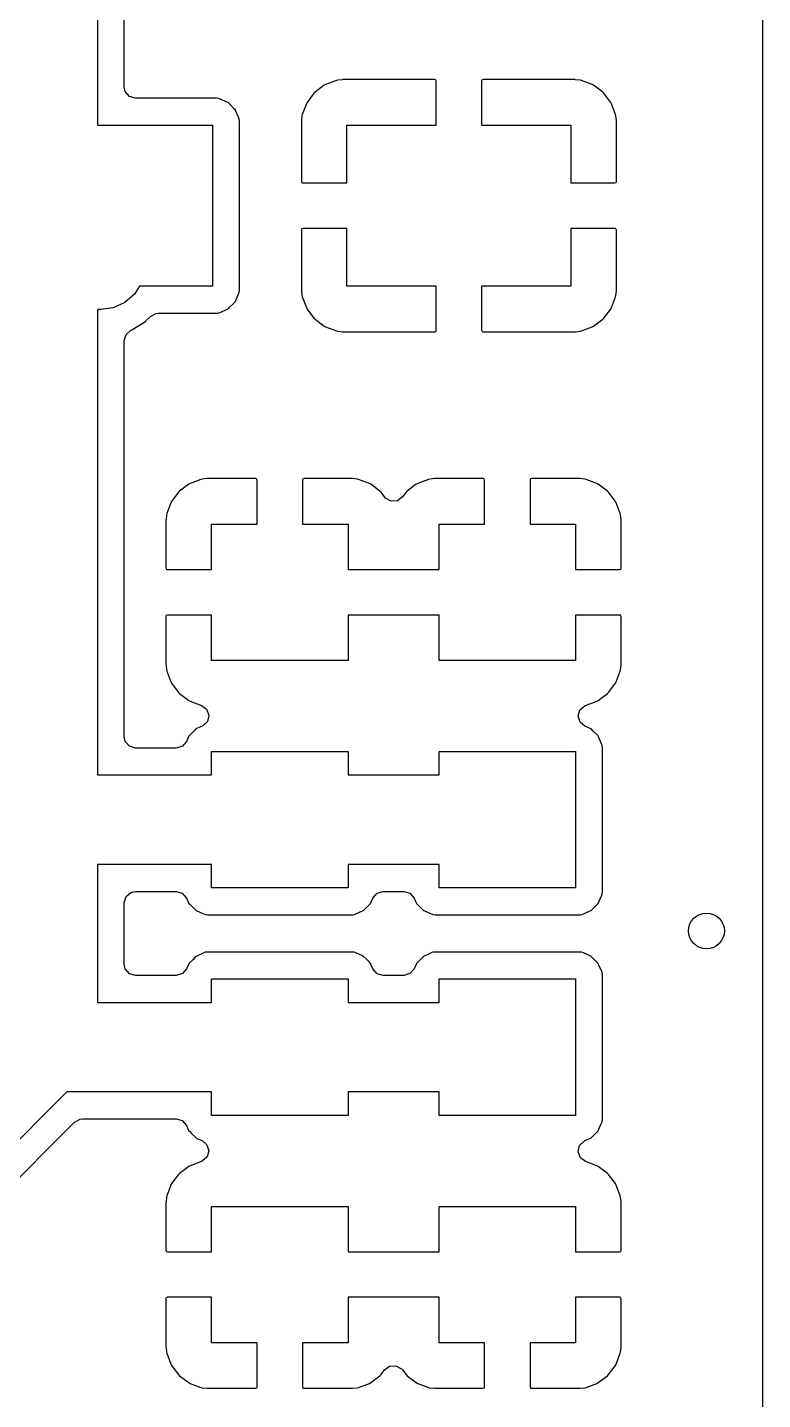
# Model space of a CAD drawing. Extents: x 3.82 to 6.18, y -5.18 to -3.22.
# Drawn here: x 5.855 to 6.178, y -4.775 to -4.172 of the extents above; entities that cross this region are included whole.
import ezdxf

# ---------------------------------------------------------------- set-up
doc = ezdxf.new("R2010")
doc.units = 0
doc.header["$MEASUREMENT"] = 0
doc.layers.add('BLACK', color=7, linetype='CONTINUOUS')

msp = doc.modelspace()

# ---------------------------------------------------------------- linework, layer by layer
at = {"layer": 'BLACK', "linetype": 'CONTINUOUS'}
for p, q in [((6.17819, -3.22677), (6.17819, -5.17323)), ((5.88583, -4.02087), (5.88583, -4.21457)), ((5.89766, -4.19778), (5.89766, -4.16174)), ((5.89811, -4.19984), (5.89766, -4.19778)), ((5.98554, -4.19706), (5.98152, -4.20007)), ((5.98616, -4.19672), (5.98554, -4.19706)), ((5.9909, -4.19494), (5.98616, -4.19672)), ((5.9915, -4.1948), (5.9909, -4.19494)), ((5.9935, -4.19458), (5.9915, -4.1948)), ((5.99377, -4.19457), (5.9935, -4.19458)), ((6.03421, -4.19457), (5.99377, -4.19457)), ((6.03451, -4.19463), (6.03421, -4.19457)), ((6.03456, -4.19468), (6.03451, -4.19463)), ((6.03474, -4.19528), (6.03456, -4.19468)), ((6.03474, -4.21457), (6.03474, -4.19528)), ((6.05481, -4.1948), (6.05474, -4.1951)), ((6.05474, -4.1951), (6.05474, -4.21457)), ((6.05485, -4.19474), (6.05481, -4.1948)), ((6.05545, -4.19457), (6.05485, -4.19474)), ((6.09571, -4.19457), (6.05545, -4.19457)), ((6.09598, -4.19458), (6.09571, -4.19457)), ((6.09798, -4.1948), (6.09598, -4.19458)), ((6.09858, -4.19494), (6.09798, -4.1948)), ((6.10332, -4.19672), (6.09858, -4.19494)), ((6.10394, -4.19706), (6.10332, -4.19672)), ((6.10796, -4.20007), (6.10394, -4.19706)), ((5.89994, -4.20195), (5.89811, -4.19984)), ((5.90262, -4.20274), (5.89994, -4.20195)), ((5.93823, -4.20274), (5.90262, -4.20274)), ((5.93924, -4.20285), (5.93823, -4.20274)), ((5.93958, -4.203), (5.93924, -4.20285)), ((5.94285, -4.20445), (5.93958, -4.203)), ((5.93958, -4.203), (5.93958, -4.203)), ((5.94327, -4.20464), (5.94285, -4.20445)), ((5.94285, -4.20445), (5.94285, -4.20445)), ((5.94402, -4.20538), (5.94327, -4.20464)), ((5.97768, -4.20519), (5.9759, -4.20994)), ((5.97802, -4.20458), (5.97768, -4.20519)), ((5.98103, -4.20056), (5.97802, -4.20458)), ((5.98152, -4.20007), (5.98103, -4.20056)), ((6.10845, -4.20056), (6.10796, -4.20007)), ((6.11146, -4.20458), (6.10845, -4.20056)), ((6.1118, -4.20519), (6.11146, -4.20458)), ((6.11358, -4.20994), (6.1118, -4.20519)), ((5.94602, -4.20738), (5.94402, -4.20538)), ((5.94639, -4.20775), (5.94602, -4.20738)), ((5.94658, -4.20817), (5.94639, -4.20775)), ((5.94789, -4.21112), (5.94658, -4.20817)), ((5.94818, -4.21178), (5.94789, -4.21112)), ((5.97576, -4.21054), (5.97554, -4.21254)), ((5.9759, -4.20994), (5.97576, -4.21054)), ((6.11372, -4.21054), (6.11358, -4.20994)), ((6.11394, -4.21254), (6.11372, -4.21054)), ((5.88583, -4.21457), (5.93647, -4.21457)), ((5.93647, -4.21457), (5.93647, -4.28543)), ((5.94822, -4.21215), (5.94818, -4.21178)), ((5.94828, -4.21263), (5.94822, -4.21215)), ((5.9483, -4.21281), (5.94828, -4.21263)), ((5.9483, -4.28719), (5.9483, -4.21281)), ((5.97554, -4.21254), (5.97553, -4.21281)), ((5.97553, -4.21281), (5.97553, -4.23929)), ((5.99553, -4.24), (5.99553, -4.21457)), ((5.99553, -4.21457), (6.03474, -4.21457)), ((6.05474, -4.21457), (6.09395, -4.21457)), ((6.09395, -4.21457), (6.09395, -4.24)), ((6.11395, -4.21281), (6.11394, -4.21254)), ((6.11395, -4.23947), (6.11395, -4.21281)), ((5.97553, -4.23929), (5.9757, -4.23989)), ((5.9757, -4.23989), (5.97576, -4.23993)), ((5.97576, -4.23993), (5.97606, -4.24)), ((5.97606, -4.24), (5.99553, -4.24)), ((6.09395, -4.24), (6.11324, -4.24)), ((6.11324, -4.24), (6.11384, -4.23982)), ((6.11384, -4.23982), (6.11389, -4.23977)), ((6.11389, -4.23977), (6.11395, -4.23947)), ((5.97559, -4.26023), (5.97553, -4.26053)), ((5.97553, -4.26053), (5.97553, -4.28719)), ((5.97564, -4.26018), (5.97559, -4.26023)), ((5.97624, -4.26), (5.97564, -4.26018)), ((5.99553, -4.26), (5.97624, -4.26)), ((5.99553, -4.28543), (5.99553, -4.26)), ((6.11342, -4.26), (6.09395, -4.26)), ((6.09395, -4.26), (6.09395, -4.28543)), ((6.11372, -4.26007), (6.11342, -4.26)), ((6.11378, -4.26011), (6.11372, -4.26007)), ((6.11395, -4.26071), (6.11378, -4.26011)), ((6.11395, -4.28719), (6.11395, -4.26071)), ((5.90209, -4.28894), (5.89787, -4.29258)), ((5.90437, -4.28543), (5.90209, -4.28894)), ((5.93647, -4.28543), (5.90437, -4.28543)), ((5.94663, -4.29173), (5.94792, -4.2888)), ((5.94792, -4.2888), (5.94819, -4.2882)), ((5.94819, -4.2882), (5.9483, -4.28719)), ((5.9483, -4.28719), (5.9483, -4.28719)), ((5.97553, -4.28719), (5.97554, -4.28746)), ((5.97554, -4.28746), (5.97576, -4.28946)), ((5.97576, -4.28946), (5.9759, -4.29006)), ((6.03474, -4.28543), (5.99553, -4.28543)), ((6.03474, -4.3049), (6.03474, -4.28543)), ((6.09395, -4.28543), (6.05474, -4.28543)), ((6.05474, -4.28543), (6.05474, -4.30472)), ((6.11358, -4.29006), (6.11372, -4.28946)), ((6.11372, -4.28946), (6.11394, -4.28746)), ((6.11394, -4.28746), (6.11395, -4.28719)), ((5.88615, -4.29569), (5.88583, -4.29601)), ((5.88726, -4.29569), (5.88615, -4.29569)), ((5.89278, -4.29489), (5.88726, -4.29569)), ((5.89787, -4.29258), (5.89278, -4.29489)), ((5.93974, -4.29693), (5.94287, -4.29554)), ((5.94287, -4.29554), (5.94329, -4.29535)), ((5.94329, -4.29535), (5.94396, -4.29468)), ((5.94396, -4.29468), (5.94536, -4.29327)), ((5.94536, -4.29327), (5.9464, -4.29223)), ((5.9464, -4.29223), (5.94663, -4.29173)), ((5.9759, -4.29006), (5.97768, -4.29481)), ((5.97768, -4.29481), (5.97802, -4.29542)), ((5.97802, -4.29542), (5.98103, -4.29944)), ((6.10845, -4.29944), (6.11146, -4.29542)), ((6.11146, -4.29542), (6.1118, -4.29481)), ((6.1118, -4.29481), (6.11358, -4.29006)), ((5.88583, -4.29601), (5.88583, -4.50031)), ((5.90096, -4.3046), (5.90696, -4.30085)), ((5.90696, -4.30085), (5.90716, -4.30066)), ((5.90716, -4.30066), (5.90913, -4.2987)), ((5.90913, -4.2987), (5.91158, -4.29737)), ((5.91158, -4.29737), (5.91262, -4.29726)), ((5.91262, -4.29726), (5.93823, -4.29726)), ((5.93823, -4.29726), (5.93838, -4.29725)), ((5.93838, -4.29725), (5.93878, -4.2972)), ((5.93838, -4.29725), (5.93838, -4.29725)), ((5.93878, -4.2972), (5.93926, -4.29714)), ((5.93926, -4.29714), (5.93974, -4.29693)), ((5.98103, -4.29944), (5.98152, -4.29993)), ((5.98152, -4.29993), (5.98554, -4.30294)), ((6.10394, -4.30294), (6.10796, -4.29993)), ((6.10796, -4.29993), (6.10845, -4.29944)), ((5.89766, -4.30928), (5.89844, -4.30659)), ((5.89844, -4.30659), (5.90047, -4.3048)), ((5.90047, -4.3048), (5.9007, -4.30469)), ((5.9007, -4.30469), (5.90096, -4.3046)), ((5.98554, -4.30294), (5.98616, -4.30328)), ((5.98616, -4.30328), (5.9909, -4.30506)), ((5.9909, -4.30506), (5.9915, -4.3052)), ((5.9915, -4.3052), (5.9935, -4.30542)), ((5.9935, -4.30542), (5.99377, -4.30543)), ((5.99377, -4.30543), (6.03403, -4.30543)), ((6.03403, -4.30543), (6.03463, -4.30526)), ((6.03463, -4.30526), (6.03467, -4.3052)), ((6.03467, -4.3052), (6.03474, -4.3049)), ((6.05474, -4.30472), (6.05492, -4.30532)), ((6.05492, -4.30532), (6.05497, -4.30537)), ((6.05497, -4.30537), (6.05527, -4.30543)), ((6.05527, -4.30543), (6.09571, -4.30543)), ((6.09571, -4.30543), (6.09598, -4.30542)), ((6.09598, -4.30542), (6.09798, -4.3052)), ((6.09798, -4.3052), (6.09858, -4.30506)), ((6.09858, -4.30506), (6.10332, -4.30328)), ((6.10332, -4.30328), (6.10394, -4.30294)), ((5.89766, -4.48352), (5.89766, -4.30928)), ((5.92601, -4.37249), (5.922, -4.3755)), ((5.92663, -4.37215), (5.92601, -4.37249)), ((5.93137, -4.37037), (5.92663, -4.37215)), ((5.93197, -4.37023), (5.93137, -4.37037)), ((5.93397, -4.37001), (5.93197, -4.37023)), ((5.93424, -4.37), (5.93397, -4.37001)), ((5.95547, -4.37), (5.93424, -4.37)), ((5.95577, -4.37007), (5.95547, -4.37)), ((5.95582, -4.37011), (5.95577, -4.37007)), ((5.956, -4.37071), (5.95582, -4.37011)), ((5.956, -4.39), (5.956, -4.37071)), ((5.97607, -4.37023), (5.976, -4.37053)), ((5.976, -4.37053), (5.976, -4.39)), ((5.97611, -4.37018), (5.97607, -4.37023)), ((5.97671, -4.37), (5.97611, -4.37018)), ((5.99776, -4.37), (5.97671, -4.37)), ((5.99803, -4.37001), (5.99776, -4.37)), ((6.00003, -4.37023), (5.99803, -4.37001)), ((6.00063, -4.37037), (6.00003, -4.37023)), ((6.00537, -4.37215), (6.00063, -4.37037)), ((6.00599, -4.37249), (6.00537, -4.37215)), ((6.01, -4.3755), (6.00599, -4.37249)), ((6.02601, -4.37249), (6.022, -4.3755)), ((6.02663, -4.37215), (6.02601, -4.37249)), ((6.03137, -4.37037), (6.02663, -4.37215)), ((6.03197, -4.37023), (6.03137, -4.37037)), ((6.03397, -4.37001), (6.03197, -4.37023)), ((6.03424, -4.37), (6.03397, -4.37001)), ((6.05547, -4.37), (6.03424, -4.37)), ((6.05577, -4.37007), (6.05547, -4.37)), ((6.05582, -4.37011), (6.05577, -4.37007)), ((6.056, -4.37071), (6.05582, -4.37011)), ((6.056, -4.39), (6.056, -4.37071)), ((6.07607, -4.37023), (6.076, -4.37053)), ((6.076, -4.37053), (6.076, -4.39)), ((6.07611, -4.37018), (6.07607, -4.37023)), ((6.07671, -4.37), (6.07611, -4.37018)), ((6.09776, -4.37), (6.07671, -4.37)), ((6.09803, -4.37001), (6.09776, -4.37)), ((6.10003, -4.37023), (6.09803, -4.37001)), ((6.10063, -4.37037), (6.10003, -4.37023)), ((6.10537, -4.37215), (6.10063, -4.37037)), ((6.10599, -4.37249), (6.10537, -4.37215)), ((6.11, -4.3755), (6.10599, -4.37249)), ((5.91849, -4.38001), (5.91815, -4.38063)), ((5.9215, -4.376), (5.91849, -4.38001)), ((5.922, -4.3755), (5.9215, -4.376)), ((6.0105, -4.376), (6.01, -4.3755)), ((6.01203, -4.37804), (6.0105, -4.376)), ((6.01249, -4.37857), (6.01203, -4.37804)), ((6.01494, -4.37991), (6.01249, -4.37857)), ((6.01773, -4.37971), (6.01494, -4.37991)), ((6.01997, -4.37804), (6.01773, -4.37971)), ((6.0215, -4.376), (6.01997, -4.37804)), ((6.022, -4.3755), (6.0215, -4.376)), ((6.1105, -4.376), (6.11, -4.3755)), ((6.11351, -4.38001), (6.1105, -4.376)), ((6.11385, -4.38063), (6.11351, -4.38001)), ((5.91623, -4.38597), (5.91601, -4.38797)), ((5.91637, -4.38537), (5.91623, -4.38597)), ((5.91815, -4.38063), (5.91637, -4.38537)), ((6.11563, -4.38537), (6.11385, -4.38063)), ((6.11577, -4.38597), (6.11563, -4.38537)), ((6.11599, -4.38797), (6.11577, -4.38597)), ((5.91601, -4.38797), (5.916, -4.38824)), ((5.916, -4.38824), (5.916, -4.40929)), ((5.936, -4.41), (5.936, -4.39)), ((5.936, -4.39), (5.956, -4.39)), ((5.976, -4.39), (5.996, -4.39)), ((5.996, -4.39), (5.996, -4.41)), ((6.036, -4.41), (6.036, -4.39)), ((6.036, -4.39), (6.056, -4.39)), ((6.076, -4.39), (6.096, -4.39)), ((6.096, -4.39), (6.096, -4.41)), ((6.116, -4.38824), (6.11599, -4.38797)), ((6.116, -4.40947), (6.116, -4.38824)), ((5.916, -4.40929), (5.91618, -4.40989)), ((5.91618, -4.40989), (5.91623, -4.40993)), ((5.91623, -4.40993), (5.91653, -4.41)), ((5.91653, -4.41), (5.936, -4.41)), ((5.996, -4.41), (6.036, -4.41)), ((6.096, -4.41), (6.11529, -4.41)), ((6.11529, -4.41), (6.11589, -4.40982)), ((6.11589, -4.40982), (6.11593, -4.40977)), ((6.11593, -4.40977), (6.116, -4.40947)), ((5.91607, -4.43023), (5.916, -4.43053)), ((5.916, -4.43053), (5.916, -4.45176)), ((5.91611, -4.43018), (5.91607, -4.43023)), ((5.91671, -4.43), (5.91611, -4.43018)), ((5.936, -4.43), (5.91671, -4.43)), ((5.936, -4.45), (5.936, -4.43)), ((6.036, -4.43), (5.996, -4.43)), ((5.996, -4.43), (5.996, -4.45)), ((6.036, -4.45), (6.036, -4.43)), ((6.11547, -4.43), (6.096, -4.43)), ((6.096, -4.43), (6.096, -4.45)), ((6.11577, -4.43007), (6.11547, -4.43)), ((6.11582, -4.43011), (6.11577, -4.43007)), ((6.116, -4.43071), (6.11582, -4.43011)), ((6.116, -4.45176), (6.116, -4.43071)), ((5.916, -4.45176), (5.91601, -4.45203)), ((5.91601, -4.45203), (5.91623, -4.45403)), ((5.996, -4.45), (5.936, -4.45)), ((6.096, -4.45), (6.036, -4.45)), ((6.11577, -4.45403), (6.11599, -4.45203)), ((6.11599, -4.45203), (6.116, -4.45176)), ((5.91623, -4.45403), (5.91637, -4.45463)), ((5.91637, -4.45463), (5.91815, -4.45937)), ((6.11385, -4.45937), (6.11563, -4.45463)), ((6.11563, -4.45463), (6.11577, -4.45403)), ((5.91815, -4.45937), (5.91849, -4.45999)), ((5.91849, -4.45999), (5.9215, -4.464)), ((5.9215, -4.464), (5.922, -4.4645)), ((5.922, -4.4645), (5.92601, -4.46751)), ((6.10599, -4.46751), (6.11, -4.4645)), ((6.11, -4.4645), (6.1105, -4.464)), ((6.1105, -4.464), (6.11351, -4.45999)), ((6.11351, -4.45999), (6.11385, -4.45937)), ((5.92601, -4.46751), (5.92663, -4.46785)), ((5.92663, -4.46785), (5.9316, -4.46971)), ((5.9316, -4.46971), (5.93383, -4.47139)), ((6.09794, -4.47172), (6.10003, -4.46987)), ((6.10003, -4.46987), (6.1004, -4.46971)), ((6.1004, -4.46971), (6.10537, -4.46785)), ((6.10537, -4.46785), (6.10599, -4.46751)), ((5.9342, -4.47674), (5.93222, -4.47871)), ((5.93383, -4.47139), (5.9348, -4.47401)), ((5.9348, -4.47401), (5.9342, -4.47674)), ((6.09718, -4.47442), (6.09794, -4.47172)), ((6.098, -4.47709), (6.09718, -4.47442)), ((5.92853, -4.48074), (5.92607, -4.4832)), ((5.92886, -4.48041), (5.92853, -4.48074)), ((5.92918, -4.48008), (5.92886, -4.48041)), ((5.92886, -4.48041), (5.92886, -4.48041)), ((5.93187, -4.47889), (5.92918, -4.48008)), ((5.93222, -4.47871), (5.93187, -4.47889)), ((6.10014, -4.47889), (6.098, -4.47709)), ((6.10238, -4.47988), (6.10014, -4.47889)), ((6.1028, -4.48007), (6.10238, -4.47988)), ((6.10238, -4.47988), (6.10238, -4.47988)), ((6.10378, -4.48105), (6.1028, -4.48007)), ((6.10516, -4.48242), (6.10378, -4.48105)), ((6.10592, -4.48318), (6.10516, -4.48242)), ((5.89811, -4.48558), (5.89766, -4.48352)), ((5.89994, -4.4877), (5.89811, -4.48558)), ((5.90262, -4.48848), (5.89994, -4.4877)), ((5.9205, -4.48848), (5.90262, -4.48848)), ((5.92323, -4.48766), (5.9205, -4.48848)), ((5.92504, -4.48553), (5.92323, -4.48766)), ((5.92588, -4.48362), (5.92504, -4.48553)), ((5.92607, -4.4832), (5.92588, -4.48362)), ((5.92588, -4.48362), (5.92588, -4.48362)), ((6.1061, -4.4836), (6.10592, -4.48318)), ((6.10747, -4.48667), (6.1061, -4.4836)), ((6.1061, -4.4836), (6.1061, -4.4836)), ((6.10771, -4.48721), (6.10747, -4.48667)), ((6.10775, -4.48758), (6.10771, -4.48721)), ((6.1078, -4.48795), (6.10775, -4.48758)), ((6.10783, -4.48824), (6.1078, -4.48795)), ((6.10783, -4.55176), (6.10783, -4.48824)), ((5.936, -4.50031), (5.936, -4.49)), ((5.936, -4.49), (5.996, -4.49)), ((5.996, -4.49), (5.996, -4.50031)), ((6.036, -4.50031), (6.036, -4.49)), ((6.036, -4.49), (6.096, -4.49)), ((6.096, -4.49), (6.096, -4.55)), ((5.88583, -4.50031), (5.936, -4.50031)), ((5.996, -4.50031), (6.036, -4.50031)), ((5.936, -4.53969), (5.88583, -4.53969)), ((5.88583, -4.53969), (5.88583, -4.60031)), ((5.936, -4.55), (5.936, -4.53969)), ((6.036, -4.53969), (5.996, -4.53969)), ((5.996, -4.53969), (5.996, -4.55)), ((6.036, -4.55), (6.036, -4.53969)), ((5.89766, -4.55648), (5.89844, -4.55379)), ((5.89844, -4.55379), (5.90056, -4.55196)), ((5.90056, -4.55196), (5.90262, -4.55152)), ((5.90262, -4.55152), (5.9205, -4.55152)), ((5.9205, -4.55152), (5.92318, -4.5523)), ((5.92318, -4.5523), (5.92504, -4.55446)), ((5.92504, -4.55446), (5.92608, -4.55682)), ((5.996, -4.55), (5.936, -4.55)), ((6.00635, -4.55585), (6.00686, -4.55469)), ((6.00686, -4.55469), (6.00696, -4.55447)), ((6.00696, -4.55447), (6.00877, -4.55234)), ((6.00877, -4.55234), (6.0115, -4.55152)), ((6.0115, -4.55152), (6.0205, -4.55152)), ((6.0205, -4.55152), (6.02318, -4.5523)), ((6.02318, -4.5523), (6.02504, -4.55446)), ((6.02504, -4.55446), (6.02608, -4.55682)), ((6.096, -4.55), (6.036, -4.55)), ((6.10635, -4.55585), (6.10756, -4.55311)), ((6.10756, -4.55311), (6.10771, -4.55277)), ((6.10771, -4.55277), (6.10783, -4.55176)), ((5.89766, -4.58352), (5.89766, -4.55648)), ((5.92608, -4.55682), (5.92641, -4.55714)), ((5.92641, -4.55714), (5.92641, -4.55714)), ((5.92641, -4.55714), (5.92734, -4.55808)), ((5.92734, -4.55808), (5.9292, -4.55993)), ((5.9292, -4.55993), (5.92962, -4.56012)), ((5.92962, -4.56012), (5.92962, -4.56012)), ((5.92962, -4.56012), (5.9319, -4.56112)), ((5.9319, -4.56112), (5.93323, -4.56171)), ((5.9995, -4.56139), (6.0024, -4.5601)), ((6.0024, -4.5601), (6.00282, -4.55992)), ((6.00282, -4.55992), (6.00593, -4.5568)), ((6.00593, -4.5568), (6.00635, -4.55585)), ((6.02608, -4.55682), (6.02641, -4.55714)), ((6.02641, -4.55714), (6.02641, -4.55714)), ((6.02641, -4.55714), (6.02734, -4.55808)), ((6.02734, -4.55808), (6.0292, -4.55993)), ((6.0292, -4.55993), (6.02962, -4.56012)), ((6.02962, -4.56012), (6.02962, -4.56012)), ((6.02962, -4.56012), (6.0319, -4.56112)), ((6.0319, -4.56112), (6.03323, -4.56171)), ((6.0995, -4.56139), (6.1024, -4.5601)), ((6.1024, -4.5601), (6.10282, -4.55992)), ((6.10282, -4.55992), (6.10593, -4.5568)), ((6.10593, -4.5568), (6.10635, -4.55585)), ((5.93323, -4.56171), (5.93424, -4.56183)), ((5.93424, -4.56183), (5.99776, -4.56183)), ((5.99776, -4.56183), (5.9979, -4.56181)), ((5.9979, -4.56181), (5.99819, -4.56178)), ((5.9979, -4.56181), (5.9979, -4.56181)), ((5.99819, -4.56178), (5.99879, -4.56171)), ((5.99879, -4.56171), (5.9995, -4.56139)), ((6.03323, -4.56171), (6.03424, -4.56183)), ((6.03424, -4.56183), (6.09776, -4.56183)), ((6.09776, -4.56183), (6.0979, -4.56181)), ((6.0979, -4.56181), (6.09819, -4.56178)), ((6.0979, -4.56181), (6.0979, -4.56181)), ((6.09819, -4.56178), (6.09879, -4.56171)), ((6.09879, -4.56171), (6.0995, -4.56139)), ((5.9314, -4.5791), (5.92918, -4.58008)), ((5.93287, -4.57844), (5.9314, -4.5791)), ((5.93321, -4.57829), (5.93287, -4.57844)), ((5.93287, -4.57844), (5.93287, -4.57844)), ((5.93386, -4.57821), (5.93321, -4.57829)), ((5.9341, -4.57819), (5.93386, -4.57821)), ((5.93424, -4.57817), (5.9341, -4.57819)), ((5.9341, -4.57819), (5.9341, -4.57819)), ((5.99776, -4.57817), (5.93424, -4.57817)), ((5.99877, -4.57829), (5.99776, -4.57817)), ((5.99944, -4.57858), (5.99877, -4.57829)), ((6.00238, -4.57988), (5.99944, -4.57858)), ((6.0314, -4.5791), (6.02918, -4.58008)), ((6.03287, -4.57844), (6.0314, -4.5791)), ((6.03321, -4.57829), (6.03287, -4.57844)), ((6.03287, -4.57844), (6.03287, -4.57844)), ((6.03386, -4.57821), (6.03321, -4.57829)), ((6.0341, -4.57819), (6.03386, -4.57821)), ((6.03424, -4.57817), (6.0341, -4.57819)), ((6.0341, -4.57819), (6.0341, -4.57819)), ((6.09776, -4.57817), (6.03424, -4.57817)), ((6.09877, -4.57829), (6.09776, -4.57817)), ((6.09944, -4.57858), (6.09877, -4.57829)), ((6.10238, -4.57988), (6.09944, -4.57858)), ((5.89811, -4.58558), (5.89766, -4.58352)), ((5.92588, -4.58362), (5.92504, -4.58553)), ((5.92607, -4.5832), (5.92588, -4.58362)), ((5.92588, -4.58362), (5.92588, -4.58362)), ((5.92787, -4.5814), (5.92607, -4.5832)), ((5.92886, -4.58041), (5.92787, -4.5814)), ((5.92918, -4.58008), (5.92886, -4.58041)), ((5.92886, -4.58041), (5.92886, -4.58041)), ((6.0028, -4.58007), (6.00238, -4.57988)), ((6.00238, -4.57988), (6.00238, -4.57988)), ((6.00407, -4.58134), (6.0028, -4.58007)), ((6.00552, -4.58278), (6.00407, -4.58134)), ((6.00592, -4.58318), (6.00552, -4.58278)), ((6.0061, -4.5836), (6.00592, -4.58318)), ((6.00696, -4.58554), (6.0061, -4.5836)), ((6.02588, -4.58362), (6.02504, -4.58553)), ((6.02607, -4.5832), (6.02588, -4.58362)), ((6.02588, -4.58362), (6.02588, -4.58362)), ((6.02787, -4.5814), (6.02607, -4.5832)), ((6.02886, -4.58041), (6.02787, -4.5814)), ((6.02918, -4.58008), (6.02886, -4.58041)), ((6.02886, -4.58041), (6.02886, -4.58041)), ((6.1028, -4.58007), (6.10238, -4.57988)), ((6.10238, -4.57988), (6.10238, -4.57988)), ((6.10407, -4.58134), (6.1028, -4.58007)), ((6.10552, -4.58278), (6.10407, -4.58134)), ((6.10592, -4.58318), (6.10552, -4.58278)), ((6.1061, -4.5836), (6.10592, -4.58318)), ((6.10752, -4.58678), (6.1061, -4.5836)), ((6.1061, -4.5836), (6.1061, -4.5836)), ((5.89994, -4.5877), (5.89811, -4.58558)), ((5.90262, -4.58848), (5.89994, -4.5877)), ((5.9205, -4.58848), (5.90262, -4.58848)), ((5.92323, -4.58766), (5.9205, -4.58848)), ((5.92504, -4.58553), (5.92323, -4.58766)), ((5.936, -4.60031), (5.936, -4.59)), ((5.936, -4.59), (5.996, -4.59)), ((5.996, -4.59), (5.996, -4.60031)), ((6.00882, -4.5877), (6.00696, -4.58554)), ((6.0115, -4.58848), (6.00882, -4.5877)), ((6.0205, -4.58848), (6.0115, -4.58848)), ((6.02323, -4.58766), (6.0205, -4.58848)), ((6.02504, -4.58553), (6.02323, -4.58766)), ((6.036, -4.60031), (6.036, -4.59)), ((6.036, -4.59), (6.096, -4.59)), ((6.096, -4.59), (6.096, -4.65)), ((6.10771, -4.58721), (6.10752, -4.58678)), ((6.10783, -4.58824), (6.10771, -4.58721)), ((6.10783, -4.65176), (6.10783, -4.58824)), ((5.88583, -4.60031), (5.936, -4.60031)), ((5.996, -4.60031), (6.036, -4.60031)), ((5.87241, -4.63969), (5.81116, -4.70093)), ((5.936, -4.63969), (5.87241, -4.63969)), ((5.936, -4.65), (5.936, -4.63969)), ((6.036, -4.63969), (5.996, -4.63969)), ((5.996, -4.63969), (5.996, -4.65)), ((6.036, -4.65), (6.036, -4.63969)), ((5.87585, -4.65297), (5.87831, -4.65163)), ((5.87831, -4.65163), (5.87936, -4.65152)), ((5.87936, -4.65152), (5.9205, -4.65152)), ((5.9205, -4.65152), (5.92318, -4.6523)), ((5.996, -4.65), (5.936, -4.65)), ((6.096, -4.65), (6.036, -4.65)), ((6.10771, -4.65277), (6.10783, -4.65176)), ((5.82203, -4.70679), (5.87585, -4.65297)), ((5.92318, -4.6523), (5.92504, -4.65446)), ((5.92504, -4.65446), (5.92608, -4.65682)), ((5.92608, -4.65682), (5.92641, -4.65714)), ((5.92641, -4.65714), (5.92641, -4.65714)), ((5.92641, -4.65714), (5.92717, -4.6579)), ((6.10461, -4.65812), (6.10593, -4.6568)), ((6.10593, -4.6568), (6.10656, -4.65538)), ((6.10656, -4.65538), (6.10715, -4.65404)), ((6.10715, -4.65404), (6.10771, -4.65277)), ((5.92717, -4.6579), (5.9292, -4.65993)), ((5.9292, -4.65993), (5.92962, -4.66012)), ((5.92962, -4.66012), (5.92962, -4.66012)), ((5.92962, -4.66012), (5.93186, -4.66111)), ((5.93186, -4.66111), (5.934, -4.66291)), ((5.934, -4.66291), (5.93482, -4.66558)), ((6.0972, -4.66599), (6.0978, -4.66326)), ((6.0978, -4.66326), (6.09978, -4.66129)), ((6.09978, -4.66129), (6.10013, -4.66111)), ((6.10013, -4.66111), (6.10282, -4.65992)), ((6.10282, -4.65992), (6.10315, -4.65959)), ((6.10315, -4.65959), (6.10461, -4.65812)), ((5.93406, -4.66828), (5.93197, -4.67013)), ((5.93482, -4.66558), (5.93406, -4.66828)), ((6.09817, -4.66861), (6.0972, -4.66599)), ((6.1004, -4.67029), (6.09817, -4.66861)), ((5.922, -4.6755), (5.9215, -4.676)), ((5.92601, -4.67249), (5.922, -4.6755)), ((5.92663, -4.67215), (5.92601, -4.67249)), ((5.9316, -4.67029), (5.92663, -4.67215)), ((5.93197, -4.67013), (5.9316, -4.67029)), ((6.10537, -4.67215), (6.1004, -4.67029)), ((6.10599, -4.67249), (6.10537, -4.67215)), ((6.11, -4.6755), (6.10599, -4.67249)), ((6.1105, -4.676), (6.11, -4.6755)), ((5.91815, -4.68063), (5.91637, -4.68537)), ((5.91849, -4.68001), (5.91815, -4.68063)), ((5.9215, -4.676), (5.91849, -4.68001)), ((6.11351, -4.68001), (6.1105, -4.676)), ((6.11385, -4.68063), (6.11351, -4.68001)), ((6.11563, -4.68537), (6.11385, -4.68063)), ((5.91601, -4.68797), (5.916, -4.68824)), ((5.91623, -4.68597), (5.91601, -4.68797)), ((5.91637, -4.68537), (5.91623, -4.68597)), ((6.11577, -4.68597), (6.11563, -4.68537)), ((6.11599, -4.68797), (6.11577, -4.68597)), ((6.116, -4.68824), (6.11599, -4.68797)), ((5.916, -4.68824), (5.916, -4.70929)), ((5.936, -4.71), (5.936, -4.69)), ((5.936, -4.69), (5.996, -4.69)), ((5.996, -4.69), (5.996, -4.71)), ((6.036, -4.71), (6.036, -4.69)), ((6.036, -4.69), (6.096, -4.69)), ((6.096, -4.69), (6.096, -4.71)), ((6.116, -4.70947), (6.116, -4.68824)), ((5.916, -4.70929), (5.91618, -4.70989)), ((5.91618, -4.70989), (5.91623, -4.70993)), ((5.91623, -4.70993), (5.91653, -4.71)), ((5.91653, -4.71), (5.936, -4.71)), ((5.996, -4.71), (6.036, -4.71)), ((6.096, -4.71), (6.11529, -4.71)), ((6.11529, -4.71), (6.11589, -4.70982)), ((6.11589, -4.70982), (6.11593, -4.70977)), ((6.11593, -4.70977), (6.116, -4.70947)), ((5.91607, -4.73023), (5.916, -4.73053)), ((5.91611, -4.73018), (5.91607, -4.73023)), ((5.91671, -4.73), (5.91611, -4.73018)), ((5.936, -4.73), (5.91671, -4.73)), ((5.936, -4.75), (5.936, -4.73)), ((6.036, -4.73), (5.996, -4.73)), ((5.996, -4.73), (5.996, -4.75)), ((6.036, -4.75), (6.036, -4.73)), ((6.11547, -4.73), (6.096, -4.73)), ((6.096, -4.73), (6.096, -4.75)), ((6.11577, -4.73007), (6.11547, -4.73)), ((6.11582, -4.73011), (6.11577, -4.73007)), ((6.116, -4.73071), (6.11582, -4.73011)), ((5.916, -4.73053), (5.916, -4.75176)), ((6.116, -4.75176), (6.116, -4.73071)), ((5.916, -4.75176), (5.91601, -4.75203)), ((5.91601, -4.75203), (5.91623, -4.75403)), ((5.91623, -4.75403), (5.91637, -4.75463)), ((5.956, -4.75), (5.936, -4.75)), ((5.956, -4.76947), (5.956, -4.75)), ((5.996, -4.75), (5.976, -4.75)), ((5.976, -4.75), (5.976, -4.76929)), ((6.056, -4.75), (6.036, -4.75)), ((6.056, -4.76947), (6.056, -4.75)), ((6.096, -4.75), (6.076, -4.75)), ((6.076, -4.75), (6.076, -4.76929)), ((6.11563, -4.75463), (6.11577, -4.75403)), ((6.11577, -4.75403), (6.11599, -4.75203)), ((6.11599, -4.75203), (6.116, -4.75176)), ((5.91637, -4.75463), (5.91815, -4.75937)), ((5.91815, -4.75937), (5.91849, -4.75999)), ((5.91849, -4.75999), (5.9215, -4.764)), ((6.01203, -4.76196), (6.01427, -4.76029)), ((6.01427, -4.76029), (6.01706, -4.76009)), ((6.01706, -4.76009), (6.01951, -4.76143)), ((6.1105, -4.764), (6.11351, -4.75999)), ((6.11351, -4.75999), (6.11385, -4.75937)), ((6.11385, -4.75937), (6.11563, -4.75463)), ((5.9215, -4.764), (5.922, -4.7645)), ((5.922, -4.7645), (5.92601, -4.76751)), ((6.00599, -4.76751), (6.01, -4.7645)), ((6.01, -4.7645), (6.0105, -4.764)), ((6.0105, -4.764), (6.01203, -4.76196)), ((6.01951, -4.76143), (6.01997, -4.76196)), ((6.01997, -4.76196), (6.0215, -4.764)), ((6.0215, -4.764), (6.022, -4.7645)), ((6.022, -4.7645), (6.02601, -4.76751)), ((6.10599, -4.76751), (6.11, -4.7645)), ((6.11, -4.7645), (6.1105, -4.764)), ((5.92601, -4.76751), (5.92663, -4.76785)), ((5.92663, -4.76785), (5.93137, -4.76963)), ((5.93137, -4.76963), (5.93197, -4.76977)), ((5.93197, -4.76977), (5.93397, -4.76999)), ((5.93397, -4.76999), (5.93424, -4.77)), ((5.93424, -4.77), (5.95529, -4.77)), ((5.95529, -4.77), (5.95589, -4.76982)), ((5.95589, -4.76982), (5.95593, -4.76977)), ((5.95593, -4.76977), (5.956, -4.76947)), ((5.976, -4.76929), (5.97618, -4.76989)), ((5.97618, -4.76989), (5.97623, -4.76993)), ((5.97623, -4.76993), (5.97653, -4.77)), ((5.97653, -4.77), (5.99776, -4.77)), ((5.99776, -4.77), (5.99803, -4.76999)), ((5.99803, -4.76999), (6.00003, -4.76977)), ((6.00003, -4.76977), (6.00063, -4.76963)), ((6.00063, -4.76963), (6.00537, -4.76785)), ((6.00537, -4.76785), (6.00599, -4.76751)), ((6.02601, -4.76751), (6.02663, -4.76785)), ((6.02663, -4.76785), (6.03137, -4.76963)), ((6.03137, -4.76963), (6.03197, -4.76977)), ((6.03197, -4.76977), (6.03397, -4.76999)), ((6.03397, -4.76999), (6.03424, -4.77)), ((6.03424, -4.77), (6.05529, -4.77)), ((6.05529, -4.77), (6.05589, -4.76982)), ((6.05589, -4.76982), (6.05593, -4.76977)), ((6.05593, -4.76977), (6.056, -4.76947)), ((6.076, -4.76929), (6.07618, -4.76989)), ((6.07618, -4.76989), (6.07623, -4.76993)), ((6.07623, -4.76993), (6.07653, -4.77)), ((6.07653, -4.77), (6.09776, -4.77)), ((6.09776, -4.77), (6.09803, -4.76999)), ((6.09803, -4.76999), (6.10003, -4.76977)), ((6.10003, -4.76977), (6.10063, -4.76963)), ((6.10063, -4.76963), (6.10537, -4.76785)), ((6.10537, -4.76785), (6.10599, -4.76751))]:
    msp.add_line(p, q, dxfattribs=at)
at = {"layer": 'BLACK'}
msp.add_circle((6.15354, -4.5689), 0.00787, dxfattribs=at)

doc.saveas('drawing.dxf')
